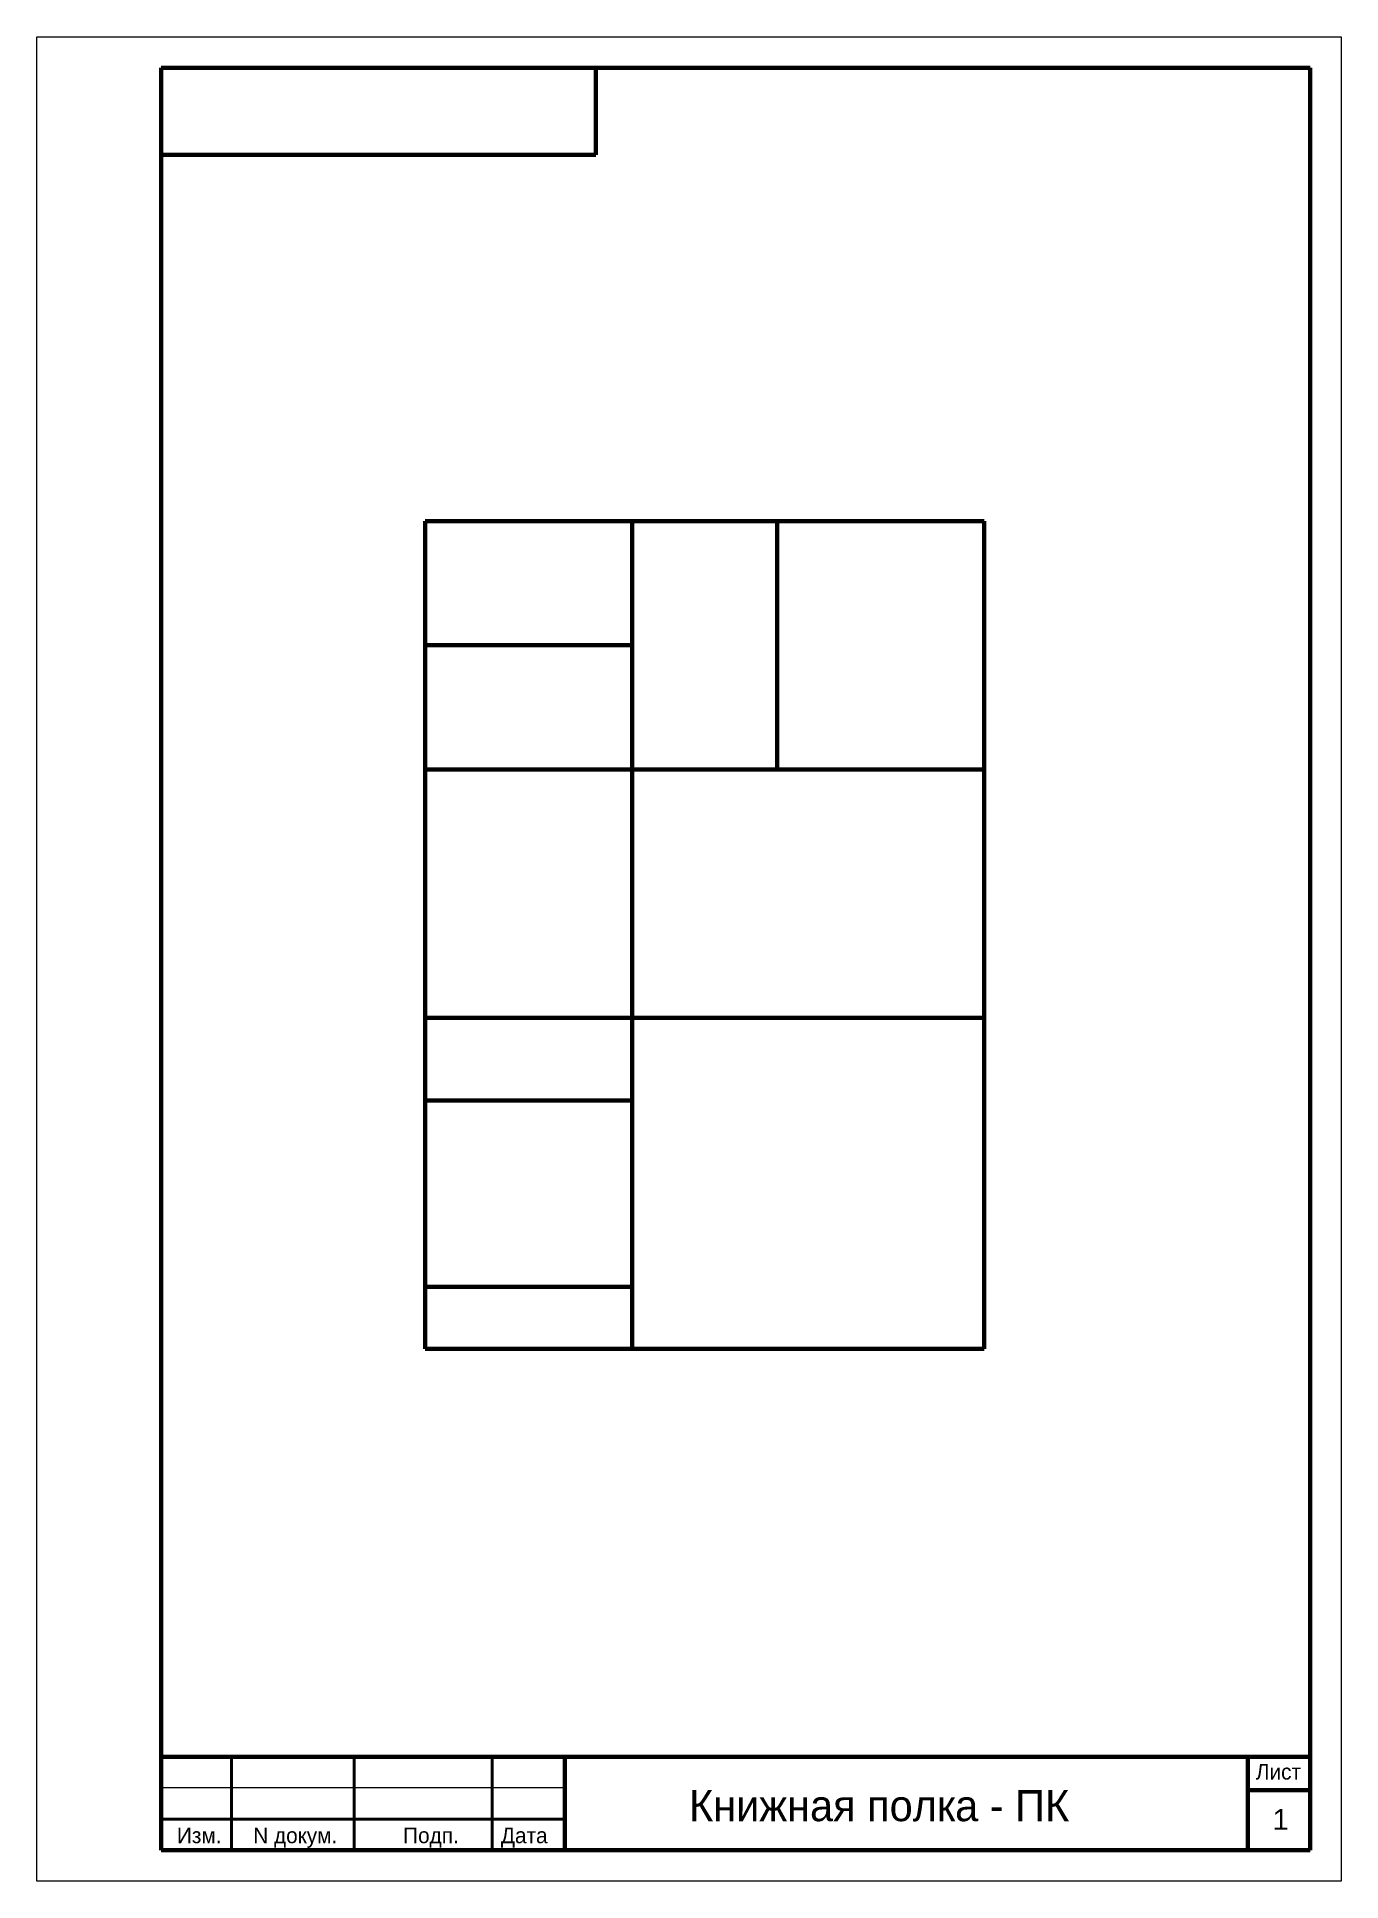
# Model space of a CAD drawing. Header units: millimetres. Extents: x 20 to 650, y 20 to 911.
import ezdxf

# ---------------------------------------------------------------- set-up
doc = ezdxf.new("R2010")
doc.units = ezdxf.units.MM
doc.layers.get('0').update_dxf_attribs({"lineweight": 25, "true_color": 0x000000})
doc.styles.add('textstyle0', font='')
doc.styles.add('textstyle1', font='')
doc.styles.add('textstyle2', font='')
doc.styles.add('textstyle3', font='')
doc.styles.add('textstyle4', font='')
doc.styles.add('textstyle5', font='')
doc.styles.add('textstyle6', font='')
doc.styles.get('textstyle0').set_extended_font_data('Arial')
doc.styles.get('textstyle1').set_extended_font_data('unicode')
doc.styles.get('textstyle2').set_extended_font_data('unicode')
doc.styles.get('textstyle3').set_extended_font_data('unicode')
doc.styles.get('textstyle4').set_extended_font_data('unicode')
doc.styles.get('textstyle5').set_extended_font_data('unicode')
doc.styles.get('textstyle6').set_extended_font_data('unicode')

msp = doc.modelspace()

# ---------------------------------------------------------------- linework, layer by layer
at = {"linetype": 'Continuous', "lineweight": 18}
for p, q in [((20, 911), (650, 911)), ((20, 20), (20, 911)), ((650, 911), (650, 20)), ((650, 20), (20, 20))]:
    msp.add_line(p, q, dxfattribs=at)
at = {"linetype": 'Continuous', "lineweight": 158}
for p, q in [((80, 896), (635, 896)), ((80, 35), (80, 896)), ((290, 854), (290, 896)), ((635, 896), (635, 35)), ((80, 854), (290, 854)), ((635, 80), (80, 80)), ((275, 35), (275, 80)), ((605, 80), (605, 35)), ((635, 64), (605, 64)), ((635, 35), (80, 35))]:
    msp.add_line(p, q, dxfattribs=at)
at = {"lineweight": 100}
for p, q in [((477.52, 677.09), (207.52, 677.09)), ((207.52, 677.09), (207.52, 277.09)), ((307.52, 277.09), (307.52, 677.09)), ((477.52, 277.09), (477.52, 677.09)), ((207.52, 277.09), (477.52, 277.09))]:
    msp.add_line(p, q, dxfattribs=at)
at = {"lineweight": 200}
for p, q in [((377.52, 557.09), (377.52, 677.09)), ((207.52, 617.09), (307.52, 617.09)), ((207.52, 557.09), (307.52, 557.09)), ((307.52, 557.09), (477.52, 557.09)), ((207.52, 437.09), (307.52, 437.09)), ((307.52, 437.09), (477.52, 437.09)), ((207.52, 397.09), (307.52, 397.09)), ((207.52, 307.09), (307.52, 307.09))]:
    msp.add_line(p, q, dxfattribs=at)
at = {"linetype": 'Continuous', "lineweight": 50}
for p, q in [((114, 35), (114, 80)), ((173.25, 35), (173.25, 80)), ((240, 35), (240, 80)), ((275, 50), (80, 50))]:
    msp.add_line(p, q, dxfattribs=at)
at = {"linetype": 'Continuous', "lineweight": 0}
msp.add_line((275, 65), (80, 65), dxfattribs=at)

# ---------------------------------------------------------------- texts
at = {"linetype": 'Continuous', "lineweight": 18, "attachment_point": 1}
for s, insert, char_height, width, style in [('Лист', (608.83, 76.56), 7.5, 100, 'textstyle1'), ('Книжная полка - ПК', (335, 63.96), 15, 200, 'textstyle3'), ('Изм.', (87.66, 45.83), 7.5, 100, 'textstyle6'), ('N\\~докум.', (124.51, 45.83), 7.5, 100, 'textstyle5'), ('Подп.', (196.92, 45.83), 7.5, 100, 'textstyle4'), ('Дата', (244.14, 45.83), 7.5, 100, 'textstyle2')]:
    msp.add_mtext(s, dxfattribs=dict(at, insert=insert, char_height=char_height, width=width, style=style))
at = {"insert": (616.9, 54.8), "char_height": 10, "attachment_point": 1, "style": 'textstyle0'}
msp.add_mtext('\\c0;1', dxfattribs=at)

doc.saveas('drawing.dxf')
